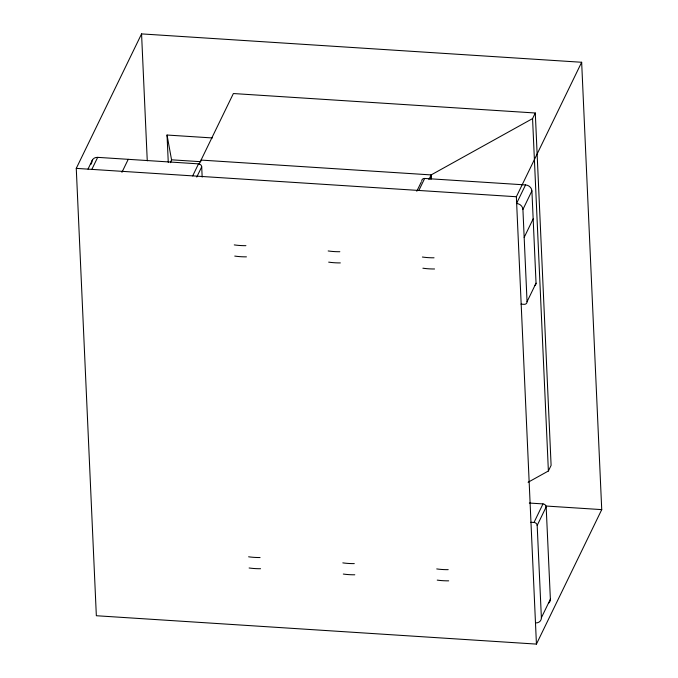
<?xml version="1.0" encoding="UTF-8"?>
<svg xmlns="http://www.w3.org/2000/svg" width="678" height="678" viewBox="0 0 678 678"><rect width="100%" height="100%" fill="white"/><g stroke="black" fill="none" stroke-linecap="round" stroke-linejoin="round"><path stroke-width="1.02" d="M430.352 179.043L431.149 174.916L532.561 118.599L535.289 112.997L233.376 93.539L198.908 164.517M170.525 162.678L171.551 159.813L167.034 135.032L212.375 137.948M416.8 191.247L421.301 181.967M418.834 190.501L424.674 178.441L525.543 184.924A6.263 5.441 25.9 0 1 531.908 190.908L536.044 283.175L527.052 301.727A3.136 2.72 25.9 0 1 524.119 304.329L520.967 304.125M525.543 184.924L516.551 203.476A6.263 5.441 25.9 0 1 522.916 209.46L527.052 301.727M522.916 209.46L531.908 190.908M524.17 237.41L533.162 218.858M530.849 522.263L534.001 522.458L542.985 503.915A3.136 2.72 25.9 0 1 546.171 506.907L550.375 599.174A6.263 5.441 25.9 0 1 548.765 603.013M535.527 622.929A6.263 5.441 25.9 0 0 541.383 617.726L537.179 525.45L546.171 506.907M541.383 617.726L550.375 599.174M76.267 168.381L141.566 33.9L581.656 62.266L601.733 509.619L536.434 644.1L96.344 615.734L76.267 168.381L516.356 196.747L581.656 62.266M88.004 169.093L92.505 159.805M90.911 164.407L91.81 162.551A6.263 5.441 25.9 0 1 97.674 157.355L198.527 163.856A3.136 2.72 25.9 0 1 201.705 166.847L202.171 177.094M91.818 169.424L97.674 157.355M121.93 172.314L128.235 159.322M192.671 175.924L198.527 163.856M196.756 177.06L201.705 166.847M428.886 179.585L431.149 174.916L201.061 160.084M528.094 482.261L548.383 470.998L551.104 465.388L535.289 112.997M529.332 503.042L542.985 503.915M171.551 159.813L200.883 161.703M545.798 506.017L601.733 509.619M532.561 118.599L548.383 470.998M516.356 196.747L536.434 644.1M431.149 174.916L431.335 179.085M167.034 135.032L168.263 162.33M141.566 33.9L147.262 160.813M421.75 181.043A3.136 2.72 25.8 0 1 424.674 178.441M536.044 283.175A3.136 2.72 25.9 0 1 534.628 285.497M534.001 522.458A3.136 2.72 25.9 0 1 537.179 525.45M339.839 251.724A37.604 16.908 -2.6 0 1 328.169 250.953M340.339 262.911A37.604 16.908 -2.6 0 1 328.677 262.14M245.919 245.673A37.604 16.908 -2.6 0 1 234.257 244.902M246.428 256.852A37.604 16.908 -2.6 0 1 234.758 256.081M434.047 257.801A37.604 16.908 -2.6 0 1 422.386 257.03M434.556 268.98A37.604 16.908 -2.6 0 1 422.886 268.208M354.789 574.791A37.604 16.908 -2.6 0 1 343.322 574.054M354.289 563.613A37.604 16.908 -2.6 0 1 342.822 562.876M448.7 580.843A37.604 16.908 -2.6 0 1 437.234 580.114M448.2 569.664A37.604 16.908 -2.6 0 1 436.734 568.927M260.572 568.723A37.604 16.908 -2.6 0 1 249.106 567.986M260.072 557.536A37.604 16.908 -2.6 0 1 248.606 556.799"/></g></svg>
